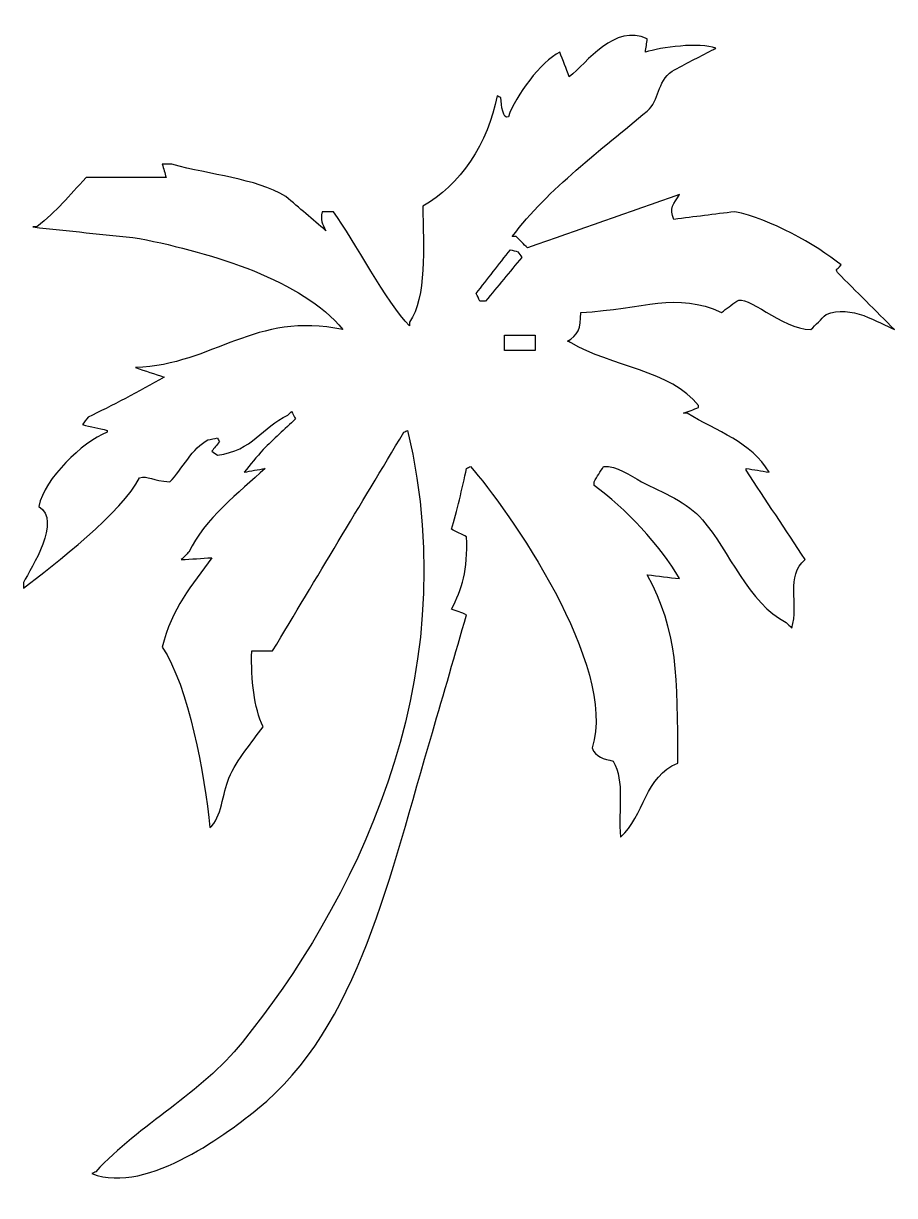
# Model space of a CAD drawing. Header units: centimetres. Extents: x -6.1 to 4.3, y -4.7 to 9.3.
import ezdxf

# ---------------------------------------------------------------- set-up
doc = ezdxf.new("R2010")
doc.units = ezdxf.units.CM
doc.header["$MEASUREMENT"] = 0
doc.layers.add('Camada 1', color=7, linetype='Continuous')

msp = doc.modelspace()

# ---------------------------------------------------------------- linework, layer by layer
at = {"layer": 'Camada 1'}
for points, knots in [([(3.64601, 6.3327), (3.87308, 6.10563), (4.10022, 5.87849), (4.32729, 5.65142), (4.32729, 5.65142), (4.13597, 5.73106), (3.80802, 5.95593), (3.50975, 5.83308), (3.50975, 5.83308), (3.44919, 5.77252), (3.38862, 5.71195), (3.32809, 5.65142), (3.32809, 5.65142), (2.97172, 5.65878), (2.56106, 6.08589), (2.44242, 5.99204), (2.44242, 5.99204), (2.38186, 5.94661), (2.32129, 5.90121), (2.26073, 5.85578), (2.26073, 5.85578), (1.72209, 6.10809), (1.3358, 5.89825), (0.58026, 5.85578), (0.58026, 5.85578), (0.58375, 5.66875), (0.54438, 5.57527), (0.4213, 5.51513), (0.4213, 5.51513), (0.43643, 5.50756), (0.45159, 5.5), (0.46673, 5.49243), (0.46673, 5.49243), (0.93557, 5.21295), (1.66445, 5.16474), (1.98824, 4.74302), (1.98824, 4.74302), (1.98824, 4.73545), (1.98824, 4.72789), (1.98824, 4.72032), (1.98824, 4.72032), (1.92768, 4.69762), (1.86711, 4.67489), (1.80655, 4.65219), (1.80655, 4.65219), (1.82168, 4.65219), (1.83684, 4.65219), (1.85198, 4.65219), (1.85198, 4.65219), (2.20687, 4.43343), (2.6202, 4.31011), (2.82848, 3.94821), (2.82848, 3.94821), (2.73765, 3.96334), (2.64679, 3.9785), (2.55599, 3.99364), (2.55599, 3.99364), (2.55599, 3.98607), (2.55599, 3.97851), (2.55599, 3.97094), (2.55599, 3.97094), (2.79062, 3.61521), (3.02533, 3.25934), (3.25997, 2.90361), (3.25997, 2.90361), (3.02568, 2.71213), (3.18832, 2.37542), (3.10101, 2.08607), (3.10101, 2.08607), (3.07831, 2.10877), (3.05558, 2.13147), (3.03288, 2.1542), (3.03288, 2.1542), (2.58748, 2.37378), (2.34801, 3.01465), (2.03365, 3.38049), (2.03365, 3.38049), (1.8576, 3.58541), (1.5592, 3.70574), (1.30697, 3.83467), (1.30697, 3.83467), (1.16955, 3.90492), (1.00823, 4.03223), (0.85279, 4.01636), (0.85279, 4.01636), (0.81493, 3.9558), (0.77709, 3.89523), (0.73923, 3.83467), (0.73923, 3.83467), (0.73923, 3.81954), (0.73923, 3.80438), (0.73923, 3.78927), (0.73923, 3.78927), (1.10888, 3.52381), (1.53041, 3.07376), (1.76116, 2.67651), (1.76116, 2.67651), (1.63249, 2.69164), (1.50377, 2.70678), (1.37511, 2.72191), (1.37511, 2.72191), (1.74201, 2.03193), (1.73859, 1.52782), (1.73846, 0.47369), (1.73846, 0.47369), (1.34838, 0.32118), (1.33822, -0.15769), (1.05718, -0.41198), (1.05718, -0.41198), (1.02194, -0.07313), (1.11195, 0.25046), (0.96635, 0.49641), (0.96635, 0.49641), (0.85771, 0.52517), (0.75368, 0.54083), (0.71656, 0.65537), (0.71656, 0.65537), (1.02718, 1.63552), (-0.28984, 3.50938), (-0.73682, 4.01635), (-0.73682, 4.01635), (-0.75195, 4.00878), (-0.76711, 4.00122), (-0.78225, 3.99365), (-0.78225, 3.99365), (-0.83591, 3.75944), (-0.89626, 3.47269), (-0.96391, 3.26695), (-0.96391, 3.26695), (-0.90335, 3.23668), (-0.84278, 3.20639), (-0.78225, 3.17612), (-0.78225, 3.17612), (-0.7704, 2.77779), (-0.83392, 2.54676), (-0.96391, 2.31318), (-0.96391, 2.31318), (-0.90335, 2.29048), (-0.84278, 2.26775), (-0.78225, 2.24505), (-0.78225, 2.24505), (-0.91848, 1.77578), (-1.05477, 1.30636), (-1.191, 0.8371), (-1.191, 0.8371), (-1.694, -0.84811), (-2.06984, -2.68667), (-3.28026, -3.65934), (-3.28026, -3.65934), (-3.58816, -3.90675), (-4.58757, -4.69352), (-5.25596, -4.43145), (-5.25596, -4.43145), (-5.24083, -4.42388), (-5.22567, -4.41632), (-5.21053, -4.40875), (-5.21053, -4.40875), (-4.68369, -3.8405), (-3.95183, -3.4753), (-3.46193, -2.86454), (-3.46193, -2.86454), (-2.17576, -1.26106), (-0.76778, 1.38607), (-1.48623, 4.44783), (-1.48623, 4.44783), (-1.50136, 4.44026), (-1.51652, 4.4327), (-1.53166, 4.42513), (-1.53166, 4.42513), (-2.05392, 3.5547), (-2.57631, 2.68401), (-3.0986, 1.81356), (-3.0986, 1.81356), (-3.18184, 1.81356), (-3.26513, 1.81356), (-3.34839, 1.81356), (-3.34839, 1.81356), (-3.35799, 1.45351), (-3.32034, 1.14551), (-3.21216, 0.90519), (-3.21216, 0.90519), (-3.35175, 0.71183), (-3.51918, 0.52893), (-3.62091, 0.29204), (-3.62091, 0.29204), (-3.69658, 0.11588), (-3.70791, -0.18477), (-3.848, -0.29838), (-3.848, -0.29838), (-3.912, 0.33331), (-4.1024, 1.39366), (-4.41574, 1.85901), (-4.41574, 1.85901), (-4.30459, 2.31595), (-4.05945, 2.6018), (-3.8253, 2.92634), (-3.8253, 2.92634), (-3.9464, 2.91877), (-4.06755, 2.91121), (-4.18865, 2.90364), (-4.18865, 2.90364), (-4.15838, 2.93391), (-4.12809, 2.9642), (-4.09782, 2.99447), (-4.09782, 2.99447), (-3.91613, 3.38518), (-3.4942, 3.71136), (-3.18945, 3.99367), (-3.18945, 3.99367), (-3.27269, 3.97854), (-3.35598, 3.96338), (-3.43924, 3.94824), (-3.43924, 3.94824), (-3.36354, 4.03907), (-3.28782, 4.12993), (-3.21215, 4.22076), (-3.21215, 4.22076), (-3.08348, 4.34186), (-2.95476, 4.46301), (-2.8261, 4.58411), (-2.8261, 4.58411), (-2.84123, 4.61438), (-2.85639, 4.64467), (-2.87153, 4.67494), (-2.87153, 4.67494), (-2.88666, 4.65981), (-2.90182, 4.64465), (-2.91693, 4.62951), (-2.91693, 4.62951), (-3.22842, 4.48817), (-3.33177, 4.20419), (-3.75717, 4.15262), (-3.75717, 4.15262), (-3.77987, 4.16775), (-3.8026, 4.18289), (-3.8253, 4.19802), (-3.8253, 4.19802), (-3.79503, 4.23588), (-3.76474, 4.27372), (-3.73447, 4.31158), (-3.73447, 4.31158), (-3.74204, 4.32671), (-3.7496, 4.34187), (-3.75717, 4.35701), (-3.75717, 4.35701), (-3.79501, 4.34944), (-3.83287, 4.34188), (-3.87073, 4.33431), (-3.87073, 4.33431), (-4.05554, 4.24258), (-4.17998, 3.97731), (-4.32491, 3.8347), (-4.32491, 3.8347), (-4.53295, 3.8419), (-4.58682, 3.91191), (-4.68826, 3.88013), (-4.68826, 3.88013), (-4.87691, 3.48778), (-5.71376, 2.83333), (-6.07351, 2.56298), (-6.07351, 2.56298), (-6.07351, 2.58568), (-6.07351, 2.60841), (-6.07351, 2.63111), (-6.07351, 2.63111), (-5.97593, 2.81433), (-5.61192, 3.36827), (-5.89185, 3.53948), (-5.89185, 3.53948), (-5.81385, 3.88071), (-5.37853, 4.30235), (-5.07434, 4.42515), (-5.07434, 4.42515), (-5.07434, 4.43272), (-5.07434, 4.44028), (-5.07434, 4.44785), (-5.07434, 4.44785), (-5.17274, 4.47055), (-5.27116, 4.49328), (-5.36956, 4.51598), (-5.36956, 4.51598), (-5.34686, 4.54627), (-5.32413, 4.57654), (-5.30143, 4.60681), (-5.30143, 4.60681), (-5.0255, 4.73254), (-4.69297, 4.91706), (-4.39306, 5.0837), (-4.39306, 5.0837), (-4.50662, 5.12156), (-4.62015, 5.1594), (-4.73371, 5.19726), (-4.73371, 5.19726), (-3.79502, 5.23475), (-3.31583, 5.8738), (-2.2584, 5.65144), (-2.2584, 5.65144), (-2.75185, 6.24929), (-3.79391, 6.55859), (-4.68828, 6.74147), (-4.68828, 6.74147), (-5.11214, 6.78687), (-5.53614, 6.8323), (-5.96, 6.87773), (-5.96, 6.87773), (-5.94487, 6.87773), (-5.92973, 6.87773), (-5.91457, 6.87773), (-5.91457, 6.87773), (-5.66851, 7.07434), (-5.5359, 7.24502), (-5.32413, 7.46817), (-5.32413, 7.46817), (-5.00623, 7.46817), (-4.68823, 7.46817), (-4.37036, 7.46817), (-4.37036, 7.46817), (-4.38549, 7.52117), (-4.40063, 7.57416), (-4.41576, 7.62713), (-4.41576, 7.62713), (-4.37792, 7.62713), (-4.34006, 7.62713), (-4.3022, 7.62713), (-4.3022, 7.62713), (-3.8283, 7.49497), (-3.31993, 7.46518), (-2.93965, 7.24108), (-2.93965, 7.24108), (-2.78071, 7.10485), (-2.6217, 6.96856), (-2.46276, 6.83233), (-2.46276, 6.83233), (-2.50549, 6.91885), (-2.53002, 6.95756), (-2.50819, 7.05942), (-2.50819, 7.05942), (-2.46279, 7.05942), (-2.41733, 7.05942), (-2.37193, 7.05942), (-2.37193, 7.05942), (-2.11449, 6.70744), (-1.74116, 5.97571), (-1.46356, 5.69687), (-1.46356, 5.69687), (-1.46356, 5.712), (-1.46356, 5.72716), (-1.46356, 5.7423), (-1.46356, 5.7423), (-1.25793, 6.03514), (-1.29947, 6.63617), (-1.3046, 7.12755), (-1.3046, 7.12755), (-0.87108, 7.36179), (-0.51773, 7.8868), (-0.41893, 8.44467), (-0.41893, 8.44467), (-0.4038, 8.4371), (-0.38864, 8.42954), (-0.37353, 8.42197), (-0.37353, 8.42197), (-0.36776, 8.32733), (-0.35064, 8.16199), (-0.28267, 8.19488), (-0.28267, 8.19488), (-0.19769, 8.44801), (0.10383, 8.85192), (0.33048, 8.96699), (0.33048, 8.96699), (0.36834, 8.86859), (0.40618, 8.77017), (0.44404, 8.67177), (0.44404, 8.67177), (0.65446, 8.84044), (0.98458, 9.3092), (1.37511, 9.12595), (1.37511, 9.12595), (1.36754, 9.07298), (1.35998, 9.01996), (1.35241, 8.96699), (1.35241, 8.96699), (1.53346, 9.02189), (2.0062, 9.09068), (2.19265, 9.01242), (2.19265, 9.01242), (2.17752, 9.00485), (2.16236, 8.99729), (2.14725, 8.98972), (2.14725, 8.98972), (1.98829, 8.90646), (1.8293, 8.82319), (1.67034, 8.73993), (1.67034, 8.73993), (1.4869, 8.61153), (1.5231, 8.3879), (1.37512, 8.26304), (1.37512, 8.26304), (0.82992, 7.80296), (0.19254, 7.33483), (-0.23722, 6.76423), (-0.23722, 6.76423), (-0.22209, 6.76423), (-0.20693, 6.76423), (-0.19179, 6.76423), (-0.19179, 6.76423), (-0.14639, 6.7188), (-0.10096, 6.67337), (-0.05553, 6.62797), (-0.05553, 6.62797), (0.55, 6.8399), (1.15568, 7.05189), (1.76121, 7.26382), (1.76121, 7.26382), (1.68559, 7.15455), (1.6318, 7.10107), (1.69308, 6.9686), (1.69308, 6.9686), (1.93528, 6.99887), (2.17756, 7.02916), (2.41976, 7.05943), (2.41976, 7.05943), (2.8419, 6.97664), (3.38388, 6.66848), (3.69148, 6.42358), (3.69148, 6.42358), (3.62524, 6.34685), (3.62524, 6.39133), (3.64601, 6.3327)], [0, 0, 0, 0, 0.00925926, 0.00925926, 0.00925926, 0.00925926, 0.01851852, 0.01851852, 0.01851852, 0.01851852, 0.02777778, 0.02777778, 0.02777778, 0.02777778, 0.03703704, 0.03703704, 0.03703704, 0.03703704, 0.0462963, 0.0462963, 0.0462963, 0.0462963, 0.05555556, 0.05555556, 0.05555556, 0.05555556, 0.06481481, 0.06481481, 0.06481481, 0.06481481, 0.07407407, 0.07407407, 0.07407407, 0.07407407, 0.08333333, 0.08333333, 0.08333333, 0.08333333, 0.09259259, 0.09259259, 0.09259259, 0.09259259, 0.10185185, 0.10185185, 0.10185185, 0.10185185, 0.11111111, 0.11111111, 0.11111111, 0.11111111, 0.12037037, 0.12037037, 0.12037037, 0.12037037, 0.12962963, 0.12962963, 0.12962963, 0.12962963, 0.13888889, 0.13888889, 0.13888889, 0.13888889, 0.14814815, 0.14814815, 0.14814815, 0.14814815, 0.15740741, 0.15740741, 0.15740741, 0.15740741, 0.16666667, 0.16666667, 0.16666667, 0.16666667, 0.17592593, 0.17592593, 0.17592593, 0.17592593, 0.18518519, 0.18518519, 0.18518519, 0.18518519, 0.19444444, 0.19444444, 0.19444444, 0.19444444, 0.2037037, 0.2037037, 0.2037037, 0.2037037, 0.21296296, 0.21296296, 0.21296296, 0.21296296, 0.22222222, 0.22222222, 0.22222222, 0.22222222, 0.23148148, 0.23148148, 0.23148148, 0.23148148, 0.24074074, 0.24074074, 0.24074074, 0.24074074, 0.25, 0.25, 0.25, 0.25, 0.25925926, 0.25925926, 0.25925926, 0.25925926, 0.26851852, 0.26851852, 0.26851852, 0.26851852, 0.27777778, 0.27777778, 0.27777778, 0.27777778, 0.28703704, 0.28703704, 0.28703704, 0.28703704, 0.2962963, 0.2962963, 0.2962963, 0.2962963, 0.30555556, 0.30555556, 0.30555556, 0.30555556, 0.31481481, 0.31481481, 0.31481481, 0.31481481, 0.32407407, 0.32407407, 0.32407407, 0.32407407, 0.33333333, 0.33333333, 0.33333333, 0.33333333, 0.34259259, 0.34259259, 0.34259259, 0.34259259, 0.35185185, 0.35185185, 0.35185185, 0.35185185, 0.36111111, 0.36111111, 0.36111111, 0.36111111, 0.37037037, 0.37037037, 0.37037037, 0.37037037, 0.37962963, 0.37962963, 0.37962963, 0.37962963, 0.38888889, 0.38888889, 0.38888889, 0.38888889, 0.39814815, 0.39814815, 0.39814815, 0.39814815, 0.40740741, 0.40740741, 0.40740741, 0.40740741, 0.41666667, 0.41666667, 0.41666667, 0.41666667, 0.42592593, 0.42592593, 0.42592593, 0.42592593, 0.43518519, 0.43518519, 0.43518519, 0.43518519, 0.44444444, 0.44444444, 0.44444444, 0.44444444, 0.4537037, 0.4537037, 0.4537037, 0.4537037, 0.46296296, 0.46296296, 0.46296296, 0.46296296, 0.47222222, 0.47222222, 0.47222222, 0.47222222, 0.48148148, 0.48148148, 0.48148148, 0.48148148, 0.49074074, 0.49074074, 0.49074074, 0.49074074, 0.5, 0.5, 0.5, 0.5, 0.50925926, 0.50925926, 0.50925926, 0.50925926, 0.51851852, 0.51851852, 0.51851852, 0.51851852, 0.52777778, 0.52777778, 0.52777778, 0.52777778, 0.53703704, 0.53703704, 0.53703704, 0.53703704, 0.5462963, 0.5462963, 0.5462963, 0.5462963, 0.55555556, 0.55555556, 0.55555556, 0.55555556, 0.56481481, 0.56481481, 0.56481481, 0.56481481, 0.57407407, 0.57407407, 0.57407407, 0.57407407, 0.58333333, 0.58333333, 0.58333333, 0.58333333, 0.59259259, 0.59259259, 0.59259259, 0.59259259, 0.60185185, 0.60185185, 0.60185185, 0.60185185, 0.61111111, 0.61111111, 0.61111111, 0.61111111, 0.62037037, 0.62037037, 0.62037037, 0.62037037, 0.62962963, 0.62962963, 0.62962963, 0.62962963, 0.63888889, 0.63888889, 0.63888889, 0.63888889, 0.64814815, 0.64814815, 0.64814815, 0.64814815, 0.65740741, 0.65740741, 0.65740741, 0.65740741, 0.66666667, 0.66666667, 0.66666667, 0.66666667, 0.67592593, 0.67592593, 0.67592593, 0.67592593, 0.68518519, 0.68518519, 0.68518519, 0.68518519, 0.69444444, 0.69444444, 0.69444444, 0.69444444, 0.7037037, 0.7037037, 0.7037037, 0.7037037, 0.71296296, 0.71296296, 0.71296296, 0.71296296, 0.72222222, 0.72222222, 0.72222222, 0.72222222, 0.73148148, 0.73148148, 0.73148148, 0.73148148, 0.74074074, 0.74074074, 0.74074074, 0.74074074, 0.75, 0.75, 0.75, 0.75, 0.75925926, 0.75925926, 0.75925926, 0.75925926, 0.76851852, 0.76851852, 0.76851852, 0.76851852, 0.77777778, 0.77777778, 0.77777778, 0.77777778, 0.78703704, 0.78703704, 0.78703704, 0.78703704, 0.7962963, 0.7962963, 0.7962963, 0.7962963, 0.80555556, 0.80555556, 0.80555556, 0.80555556, 0.81481481, 0.81481481, 0.81481481, 0.81481481, 0.82407407, 0.82407407, 0.82407407, 0.82407407, 0.83333333, 0.83333333, 0.83333333, 0.83333333, 0.84259259, 0.84259259, 0.84259259, 0.84259259, 0.85185185, 0.85185185, 0.85185185, 0.85185185, 0.86111111, 0.86111111, 0.86111111, 0.86111111, 0.87037037, 0.87037037, 0.87037037, 0.87037037, 0.87962963, 0.87962963, 0.87962963, 0.87962963, 0.88888889, 0.88888889, 0.88888889, 0.88888889, 0.89814815, 0.89814815, 0.89814815, 0.89814815, 0.90740741, 0.90740741, 0.90740741, 0.90740741, 0.91666667, 0.91666667, 0.91666667, 0.91666667, 0.92592593, 0.92592593, 0.92592593, 0.92592593, 0.93518519, 0.93518519, 0.93518519, 0.93518519, 0.94444444, 0.94444444, 0.94444444, 0.94444444, 0.9537037, 0.9537037, 0.9537037, 0.9537037, 0.96296296, 0.96296296, 0.96296296, 0.96296296, 0.97222222, 0.97222222, 0.97222222, 0.97222222, 0.98148148, 0.98148148, 0.98148148, 0.98148148, 1, 1, 1, 1]), ([(-0.16915, 6.58252), (-0.19944, 6.59009), (-0.22971, 6.59765), (-0.25998, 6.60522), (-0.25998, 6.60522), (-0.39621, 6.43112), (-0.5325, 6.257), (-0.66876, 6.08291), (-0.66876, 6.08291), (-0.65363, 6.05264), (-0.63847, 6.02235), (-0.62333, 5.99208), (-0.62333, 5.99208), (-0.60063, 5.99208), (-0.57793, 5.99208), (-0.5552, 5.99208), (-0.5552, 5.99208), (-0.41137, 6.16618), (-0.26752, 6.3403), (-0.12372, 6.51439), (-0.12372, 6.51439), (-0.13888, 6.53709), (-0.15401, 6.55979), (-0.16915, 6.58252)], [0, 0, 0, 0, 0.14285714, 0.14285714, 0.14285714, 0.14285714, 0.28571429, 0.28571429, 0.28571429, 0.28571429, 0.42857143, 0.42857143, 0.42857143, 0.42857143, 0.57142857, 0.57142857, 0.57142857, 0.57142857, 0.71428571, 0.71428571, 0.71428571, 0.71428571, 1, 1, 1, 1]), ([(0.03524, 5.58329), (-0.08586, 5.58329), (-0.20701, 5.58329), (-0.32811, 5.58329), (-0.32811, 5.58329), (-0.32811, 5.52273), (-0.32811, 5.46216), (-0.32811, 5.40163), (-0.32811, 5.40163), (-0.20701, 5.40163), (-0.08586, 5.40163), (0.03524, 5.40163), (0.03524, 5.40163), (0.03524, 5.46219), (0.03524, 5.52275), (0.03524, 5.58329)], [0, 0, 0, 0, 0.2, 0.2, 0.2, 0.2, 0.4, 0.4, 0.4, 0.4, 0.6, 0.6, 0.6, 0.6, 1, 1, 1, 1])]:
    msp.add_open_spline(points, degree=3, knots=knots, dxfattribs=at)

doc.saveas('drawing.dxf')
